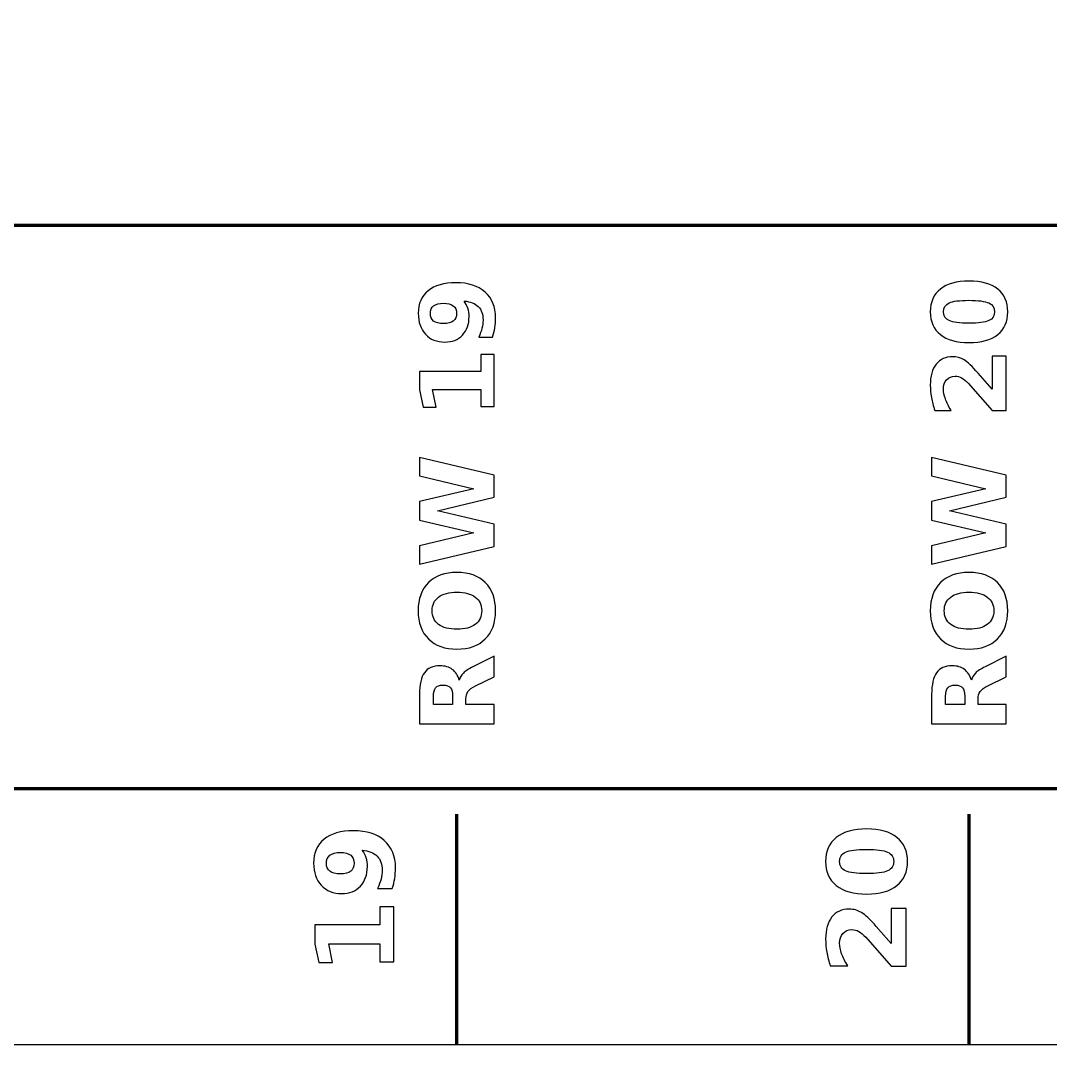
# Model space of a CAD drawing. Header units: centimetres. Extents: x -27.5 to 5.5, y -16.9 to -12.8.
# Drawn here: x -8.659 to -6.648, y -16.85 to -14.85 of the extents above; entities that cross this region are included whole.
import ezdxf

# ---------------------------------------------------------------- set-up
doc = ezdxf.new("R2010")
doc.units = ezdxf.units.CM
doc.header["$MEASUREMENT"] = 0
doc.layers.add('Layer 1', color=7, linetype='Continuous')

msp = doc.modelspace()

# ---------------------------------------------------------------- linework, layer by layer
at = {"layer": 'Layer 1', "color": 7}
msp.add_open_spline([(-27.5, -12.85), (-27.5, -12.85), (5.5, -12.85), (5.5, -12.85), (5.5, -12.85), (5.5, -12.85), (5.5, -16.85), (5.5, -16.85), (5.5, -16.85), (5.5, -16.85), (-27.5, -16.85), (-27.5, -16.85), (-27.5, -16.85), (-27.5, -16.85), (-27.5, -12.85), (-27.5, -12.85)], degree=3, knots=[0, 0, 0, 0, 0.25, 0.25, 0.25, 0.25, 0.5, 0.5, 0.5, 0.5, 0.75, 0.75, 0.75, 0.75, 1, 1, 1, 1], dxfattribs=at)
at = {"layer": 'Layer 1', "color": 250, "lineweight": 100}
msp.add_open_spline([(-26.05684, -16.35), (-26.05684, -16.35), (-26.05684, -15.25), (-26.05684, -15.25), (-26.05684, -15.25), (-26.05684, -15.25), (3.51816, -15.25), (3.51816, -15.25), (3.51816, -15.25), (3.51816, -15.25), (3.51816, -16.35), (3.51816, -16.35), (3.51816, -16.35), (3.51816, -16.35), (-26.05684, -16.35), (-26.05684, -16.35)], degree=3, knots=[0, 0, 0, 0, 0.25, 0.25, 0.25, 0.25, 0.5, 0.5, 0.5, 0.5, 0.75, 0.75, 0.75, 0.75, 1, 1, 1, 1], dxfattribs=at)
at = {"layer": 'Layer 1', "color": 250}
for points, knots in [([(-7.73724, -15.46839), (-7.73724, -15.46839), (-7.76421, -15.46839), (-7.76421, -15.46839), (-7.76421, -15.46839), (-7.76141, -15.46239), (-7.75931, -15.45665), (-7.75791, -15.45119), (-7.75791, -15.45119), (-7.75651, -15.44572), (-7.75581, -15.44032), (-7.75581, -15.43499), (-7.75581, -15.43499), (-7.75581, -15.42379), (-7.75891, -15.41509), (-7.76514, -15.40882), (-7.76514, -15.40882), (-7.77134, -15.40259), (-7.78057, -15.39889), (-7.79281, -15.39779), (-7.79281, -15.39779), (-7.78954, -15.40222), (-7.78711, -15.40692), (-7.78547, -15.41195), (-7.78547, -15.41195), (-7.78384, -15.41695), (-7.78304, -15.42239), (-7.78304, -15.42825), (-7.78304, -15.42825), (-7.78304, -15.44315), (-7.78737, -15.45519), (-7.79607, -15.46432), (-7.79607, -15.46432), (-7.80477, -15.47349), (-7.81621, -15.47805), (-7.83041, -15.47805), (-7.83041, -15.47805), (-7.84611, -15.47805), (-7.85867, -15.47295), (-7.86811, -15.46279), (-7.86811, -15.46279), (-7.87754, -15.45259), (-7.88227, -15.43892), (-7.88227, -15.42182), (-7.88227, -15.42182), (-7.88227, -15.40279), (-7.87587, -15.38809), (-7.86304, -15.37769), (-7.86304, -15.37769), (-7.85021, -15.36725), (-7.83207, -15.36205), (-7.80864, -15.36205), (-7.80864, -15.36205), (-7.78457, -15.36205), (-7.76564, -15.36815), (-7.75187, -15.38032), (-7.75187, -15.38032), (-7.73811, -15.39249), (-7.73121, -15.40919), (-7.73121, -15.43039), (-7.73121, -15.43039), (-7.73121, -15.43725), (-7.73171, -15.44379), (-7.73271, -15.45002), (-7.73271, -15.45002), (-7.73371, -15.45629), (-7.73524, -15.46239), (-7.73724, -15.46839)], [0, 0, 0, 0, 0.0588235, 0.0588235, 0.0588235, 0.0588235, 0.1176471, 0.1176471, 0.1176471, 0.1176471, 0.1764706, 0.1764706, 0.1764706, 0.1764706, 0.2352941, 0.2352941, 0.2352941, 0.2352941, 0.2941176, 0.2941176, 0.2941176, 0.2941176, 0.3529412, 0.3529412, 0.3529412, 0.3529412, 0.4117647, 0.4117647, 0.4117647, 0.4117647, 0.4705882, 0.4705882, 0.4705882, 0.4705882, 0.5294118, 0.5294118, 0.5294118, 0.5294118, 0.5882353, 0.5882353, 0.5882353, 0.5882353, 0.6470588, 0.6470588, 0.6470588, 0.6470588, 0.7058824, 0.7058824, 0.7058824, 0.7058824, 0.7647059, 0.7647059, 0.7647059, 0.7647059, 0.8235294, 0.8235294, 0.8235294, 0.8235294, 0.8823529, 0.8823529, 0.8823529, 0.8823529, 0.9411765, 0.9411765, 0.9411765, 0.9411765, 1, 1, 1, 1]), ([(-6.80681, -15.35882), (-6.78264, -15.35882), (-6.76401, -15.36402), (-6.75087, -15.37445), (-6.75087, -15.37445), (-6.73777, -15.38485), (-6.73121, -15.39965), (-6.73121, -15.41879), (-6.73121, -15.41879), (-6.73121, -15.43799), (-6.73777, -15.45282), (-6.75087, -15.46322), (-6.75087, -15.46322), (-6.76401, -15.47365), (-6.78264, -15.47885), (-6.80681, -15.47885), (-6.80681, -15.47885), (-6.83101, -15.47885), (-6.84967, -15.47365), (-6.86281, -15.46322), (-6.86281, -15.46322), (-6.87591, -15.45282), (-6.88247, -15.43799), (-6.88247, -15.41879), (-6.88247, -15.41879), (-6.88247, -15.39965), (-6.87591, -15.38485), (-6.86281, -15.37445), (-6.86281, -15.37445), (-6.84967, -15.36402), (-6.83101, -15.35882), (-6.80681, -15.35882)], [0, 0, 0, 0, 0.125, 0.125, 0.125, 0.125, 0.25, 0.25, 0.25, 0.25, 0.375, 0.375, 0.375, 0.375, 0.5, 0.5, 0.5, 0.5, 0.625, 0.625, 0.625, 0.625, 0.75, 0.75, 0.75, 0.75, 0.875, 0.875, 0.875, 0.875, 1, 1, 1, 1]), ([(-7.80744, -15.42199), (-7.80744, -15.41542), (-7.80957, -15.41049), (-7.81384, -15.40715), (-7.81384, -15.40715), (-7.81811, -15.40385), (-7.82451, -15.40219), (-7.83304, -15.40219), (-7.83304, -15.40219), (-7.84151, -15.40219), (-7.84791, -15.40385), (-7.85221, -15.40715), (-7.85221, -15.40715), (-7.85651, -15.41049), (-7.85864, -15.41542), (-7.85864, -15.42199), (-7.85864, -15.42199), (-7.85864, -15.42859), (-7.85651, -15.43352), (-7.85221, -15.43685), (-7.85221, -15.43685), (-7.84791, -15.44015), (-7.84151, -15.44182), (-7.83304, -15.44182), (-7.83304, -15.44182), (-7.82451, -15.44182), (-7.81811, -15.44015), (-7.81384, -15.43685), (-7.81384, -15.43685), (-7.80957, -15.43352), (-7.80744, -15.42859), (-7.80744, -15.42199)], [0, 0, 0, 0, 0.125, 0.125, 0.125, 0.125, 0.25, 0.25, 0.25, 0.25, 0.375, 0.375, 0.375, 0.375, 0.5, 0.5, 0.5, 0.5, 0.625, 0.625, 0.625, 0.625, 0.75, 0.75, 0.75, 0.75, 0.875, 0.875, 0.875, 0.875, 1, 1, 1, 1]), ([(-6.80707, -15.39642), (-6.82531, -15.39642), (-6.83814, -15.39812), (-6.84561, -15.40155), (-6.84561, -15.40155), (-6.85304, -15.40495), (-6.85677, -15.41072), (-6.85677, -15.41879), (-6.85677, -15.41879), (-6.85677, -15.42685), (-6.85304, -15.43262), (-6.84561, -15.43609), (-6.84561, -15.43609), (-6.83814, -15.43952), (-6.82531, -15.44125), (-6.80707, -15.44125), (-6.80707, -15.44125), (-6.78867, -15.44125), (-6.77567, -15.43952), (-6.76814, -15.43609), (-6.76814, -15.43609), (-6.76057, -15.43262), (-6.75681, -15.42685), (-6.75681, -15.41879), (-6.75681, -15.41879), (-6.75681, -15.41079), (-6.76057, -15.40505), (-6.76814, -15.40159), (-6.76814, -15.40159), (-6.77567, -15.39815), (-6.78867, -15.39642), (-6.80707, -15.39642)], [0, 0, 0, 0, 0.125, 0.125, 0.125, 0.125, 0.25, 0.25, 0.25, 0.25, 0.375, 0.375, 0.375, 0.375, 0.5, 0.5, 0.5, 0.5, 0.625, 0.625, 0.625, 0.625, 0.75, 0.75, 0.75, 0.75, 0.875, 0.875, 0.875, 0.875, 1, 1, 1, 1]), ([(-7.76001, -15.60416), (-7.76001, -15.60416), (-7.76001, -15.57096), (-7.76001, -15.57096), (-7.76001, -15.57096), (-7.76001, -15.57096), (-7.85424, -15.57096), (-7.85424, -15.57096), (-7.85424, -15.57096), (-7.85424, -15.57096), (-7.84721, -15.60502), (-7.84721, -15.60502), (-7.84721, -15.60502), (-7.84721, -15.60502), (-7.87281, -15.60502), (-7.87281, -15.60502), (-7.87281, -15.60502), (-7.87281, -15.60502), (-7.87984, -15.57116), (-7.87984, -15.57116), (-7.87984, -15.57116), (-7.87984, -15.57116), (-7.87984, -15.53542), (-7.87984, -15.53542), (-7.87984, -15.53542), (-7.87984, -15.53542), (-7.76001, -15.53542), (-7.76001, -15.53542), (-7.76001, -15.53542), (-7.76001, -15.53542), (-7.76001, -15.50222), (-7.76001, -15.50222), (-7.76001, -15.50222), (-7.76001, -15.50222), (-7.73404, -15.50222), (-7.73404, -15.50222), (-7.73404, -15.50222), (-7.73404, -15.50222), (-7.73404, -15.60416), (-7.73404, -15.60416), (-7.73404, -15.60416), (-7.73404, -15.60416), (-7.76001, -15.60416), (-7.76001, -15.60416)], [0, 0, 0, 0, 0.0909091, 0.0909091, 0.0909091, 0.0909091, 0.1818182, 0.1818182, 0.1818182, 0.1818182, 0.2727273, 0.2727273, 0.2727273, 0.2727273, 0.3636364, 0.3636364, 0.3636364, 0.3636364, 0.4545455, 0.4545455, 0.4545455, 0.4545455, 0.5454545, 0.5454545, 0.5454545, 0.5454545, 0.6363636, 0.6363636, 0.6363636, 0.6363636, 0.7272727, 0.7272727, 0.7272727, 0.7272727, 0.8181818, 0.8181818, 0.8181818, 0.8181818, 0.9090909, 0.9090909, 0.9090909, 0.9090909, 1, 1, 1, 1]), ([(-6.76167, -15.56996), (-6.76167, -15.56996), (-6.76167, -15.50579), (-6.76167, -15.50579), (-6.76167, -15.50579), (-6.76167, -15.50579), (-6.73404, -15.50579), (-6.73404, -15.50579), (-6.73404, -15.50579), (-6.73404, -15.50579), (-6.73404, -15.61176), (-6.73404, -15.61176), (-6.73404, -15.61176), (-6.73404, -15.61176), (-6.76167, -15.61176), (-6.76167, -15.61176), (-6.76167, -15.61176), (-6.76167, -15.61176), (-6.80864, -15.55852), (-6.80864, -15.55852), (-6.80864, -15.55852), (-6.81294, -15.55376), (-6.81714, -15.55026), (-6.82124, -15.54799), (-6.82124, -15.54799), (-6.82534, -15.54569), (-6.82961, -15.54456), (-6.83404, -15.54456), (-6.83404, -15.54456), (-6.84087, -15.54456), (-6.84637, -15.54686), (-6.85054, -15.55146), (-6.85054, -15.55146), (-6.85471, -15.55602), (-6.85677, -15.56212), (-6.85677, -15.56976), (-6.85677, -15.56976), (-6.85677, -15.57562), (-6.85551, -15.58202), (-6.85301, -15.58899), (-6.85301, -15.58899), (-6.85051, -15.59596), (-6.84677, -15.60342), (-6.84184, -15.61136), (-6.84184, -15.61136), (-6.84184, -15.61136), (-6.87387, -15.61136), (-6.87387, -15.61136), (-6.87387, -15.61136), (-6.87667, -15.60289), (-6.87881, -15.59452), (-6.88027, -15.58626), (-6.88027, -15.58626), (-6.88174, -15.57799), (-6.88247, -15.56989), (-6.88247, -15.56192), (-6.88247, -15.56192), (-6.88247, -15.54449), (-6.87864, -15.53092), (-6.87094, -15.52126), (-6.87094, -15.52126), (-6.86327, -15.51159), (-6.85257, -15.50676), (-6.83881, -15.50676), (-6.83881, -15.50676), (-6.83087, -15.50676), (-6.82347, -15.50882), (-6.81661, -15.51292), (-6.81661, -15.51292), (-6.80974, -15.51702), (-6.80054, -15.52566), (-6.78901, -15.53879), (-6.78901, -15.53879), (-6.78901, -15.53879), (-6.76167, -15.56996), (-6.76167, -15.56996)], [0, 0, 0, 0, 0.0526316, 0.0526316, 0.0526316, 0.0526316, 0.1052632, 0.1052632, 0.1052632, 0.1052632, 0.1578947, 0.1578947, 0.1578947, 0.1578947, 0.2105263, 0.2105263, 0.2105263, 0.2105263, 0.2631579, 0.2631579, 0.2631579, 0.2631579, 0.3157895, 0.3157895, 0.3157895, 0.3157895, 0.3684211, 0.3684211, 0.3684211, 0.3684211, 0.4210526, 0.4210526, 0.4210526, 0.4210526, 0.4736842, 0.4736842, 0.4736842, 0.4736842, 0.5263158, 0.5263158, 0.5263158, 0.5263158, 0.5789474, 0.5789474, 0.5789474, 0.5789474, 0.6315789, 0.6315789, 0.6315789, 0.6315789, 0.6842105, 0.6842105, 0.6842105, 0.6842105, 0.7368421, 0.7368421, 0.7368421, 0.7368421, 0.7894737, 0.7894737, 0.7894737, 0.7894737, 0.8421053, 0.8421053, 0.8421053, 0.8421053, 0.8947368, 0.8947368, 0.8947368, 0.8947368, 0.9473684, 0.9473684, 0.9473684, 0.9473684, 1, 1, 1, 1]), ([(-7.87984, -15.91185), (-7.87984, -15.91185), (-7.87984, -15.87582), (-7.87984, -15.87582), (-7.87984, -15.87582), (-7.87984, -15.87582), (-7.77387, -15.85062), (-7.77387, -15.85062), (-7.77387, -15.85062), (-7.77387, -15.85062), (-7.87984, -15.82562), (-7.87984, -15.82562), (-7.87984, -15.82562), (-7.87984, -15.82562), (-7.87984, -15.78939), (-7.87984, -15.78939), (-7.87984, -15.78939), (-7.87984, -15.78939), (-7.77387, -15.76439), (-7.77387, -15.76439), (-7.77387, -15.76439), (-7.77387, -15.76439), (-7.87984, -15.73919), (-7.87984, -15.73919), (-7.87984, -15.73919), (-7.87984, -15.73919), (-7.87984, -15.70345), (-7.87984, -15.70345), (-7.87984, -15.70345), (-7.87984, -15.70345), (-7.73404, -15.73782), (-7.73404, -15.73782), (-7.73404, -15.73782), (-7.73404, -15.73782), (-7.73404, -15.78119), (-7.73404, -15.78119), (-7.73404, -15.78119), (-7.73404, -15.78119), (-7.84487, -15.80765), (-7.84487, -15.80765), (-7.84487, -15.80765), (-7.84487, -15.80765), (-7.73404, -15.83382), (-7.73404, -15.83382), (-7.73404, -15.83382), (-7.73404, -15.83382), (-7.73404, -15.87719), (-7.73404, -15.87719), (-7.73404, -15.87719), (-7.73404, -15.87719), (-7.87984, -15.91185), (-7.87984, -15.91185)], [0, 0, 0, 0, 0.0769231, 0.0769231, 0.0769231, 0.0769231, 0.1538462, 0.1538462, 0.1538462, 0.1538462, 0.2307692, 0.2307692, 0.2307692, 0.2307692, 0.3076923, 0.3076923, 0.3076923, 0.3076923, 0.3846154, 0.3846154, 0.3846154, 0.3846154, 0.4615385, 0.4615385, 0.4615385, 0.4615385, 0.5384615, 0.5384615, 0.5384615, 0.5384615, 0.6153846, 0.6153846, 0.6153846, 0.6153846, 0.6923077, 0.6923077, 0.6923077, 0.6923077, 0.7692308, 0.7692308, 0.7692308, 0.7692308, 0.8461538, 0.8461538, 0.8461538, 0.8461538, 0.9230769, 0.9230769, 0.9230769, 0.9230769, 1, 1, 1, 1]), ([(-6.87984, -15.91185), (-6.87984, -15.91185), (-6.87984, -15.87582), (-6.87984, -15.87582), (-6.87984, -15.87582), (-6.87984, -15.87582), (-6.77387, -15.85062), (-6.77387, -15.85062), (-6.77387, -15.85062), (-6.77387, -15.85062), (-6.87984, -15.82562), (-6.87984, -15.82562), (-6.87984, -15.82562), (-6.87984, -15.82562), (-6.87984, -15.78939), (-6.87984, -15.78939), (-6.87984, -15.78939), (-6.87984, -15.78939), (-6.77387, -15.76439), (-6.77387, -15.76439), (-6.77387, -15.76439), (-6.77387, -15.76439), (-6.87984, -15.73919), (-6.87984, -15.73919), (-6.87984, -15.73919), (-6.87984, -15.73919), (-6.87984, -15.70345), (-6.87984, -15.70345), (-6.87984, -15.70345), (-6.87984, -15.70345), (-6.73404, -15.73782), (-6.73404, -15.73782), (-6.73404, -15.73782), (-6.73404, -15.73782), (-6.73404, -15.78119), (-6.73404, -15.78119), (-6.73404, -15.78119), (-6.73404, -15.78119), (-6.84487, -15.80765), (-6.84487, -15.80765), (-6.84487, -15.80765), (-6.84487, -15.80765), (-6.73404, -15.83382), (-6.73404, -15.83382), (-6.73404, -15.83382), (-6.73404, -15.83382), (-6.73404, -15.87719), (-6.73404, -15.87719), (-6.73404, -15.87719), (-6.73404, -15.87719), (-6.87984, -15.91185), (-6.87984, -15.91185)], [0, 0, 0, 0, 0.0769231, 0.0769231, 0.0769231, 0.0769231, 0.1538462, 0.1538462, 0.1538462, 0.1538462, 0.2307692, 0.2307692, 0.2307692, 0.2307692, 0.3076923, 0.3076923, 0.3076923, 0.3076923, 0.3846154, 0.3846154, 0.3846154, 0.3846154, 0.4615385, 0.4615385, 0.4615385, 0.4615385, 0.5384615, 0.5384615, 0.5384615, 0.5384615, 0.6153846, 0.6153846, 0.6153846, 0.6153846, 0.6923077, 0.6923077, 0.6923077, 0.6923077, 0.7692308, 0.7692308, 0.7692308, 0.7692308, 0.8461538, 0.8461538, 0.8461538, 0.8461538, 0.9230769, 0.9230769, 0.9230769, 0.9230769, 1, 1, 1, 1]), ([(-7.88247, -16.00288), (-7.88247, -15.97945), (-7.87577, -15.96108), (-7.86234, -15.94782), (-7.86234, -15.94782), (-7.84894, -15.93452), (-7.83041, -15.92788), (-7.80681, -15.92788), (-7.80681, -15.92788), (-7.78324, -15.92788), (-7.76474, -15.93452), (-7.75134, -15.94782), (-7.75134, -15.94782), (-7.73791, -15.96108), (-7.73121, -15.97945), (-7.73121, -16.00288), (-7.73121, -16.00288), (-7.73121, -16.02625), (-7.73791, -16.04458), (-7.75134, -16.05792), (-7.75134, -16.05792), (-7.76474, -16.07122), (-7.78324, -16.07788), (-7.80681, -16.07788), (-7.80681, -16.07788), (-7.83041, -16.07788), (-7.84894, -16.07122), (-7.86234, -16.05792), (-7.86234, -16.05792), (-7.87577, -16.04458), (-7.88247, -16.02625), (-7.88247, -16.00288)], [0, 0, 0, 0, 0.125, 0.125, 0.125, 0.125, 0.25, 0.25, 0.25, 0.25, 0.375, 0.375, 0.375, 0.375, 0.5, 0.5, 0.5, 0.5, 0.625, 0.625, 0.625, 0.625, 0.75, 0.75, 0.75, 0.75, 0.875, 0.875, 0.875, 0.875, 1, 1, 1, 1]), ([(-6.88247, -16.00288), (-6.88247, -15.97945), (-6.87577, -15.96108), (-6.86234, -15.94782), (-6.86234, -15.94782), (-6.84894, -15.93452), (-6.83041, -15.92788), (-6.80681, -15.92788), (-6.80681, -15.92788), (-6.78324, -15.92788), (-6.76474, -15.93452), (-6.75134, -15.94782), (-6.75134, -15.94782), (-6.73791, -15.96108), (-6.73121, -15.97945), (-6.73121, -16.00288), (-6.73121, -16.00288), (-6.73121, -16.02625), (-6.73791, -16.04458), (-6.75134, -16.05792), (-6.75134, -16.05792), (-6.76474, -16.07122), (-6.78324, -16.07788), (-6.80681, -16.07788), (-6.80681, -16.07788), (-6.83041, -16.07788), (-6.84894, -16.07122), (-6.86234, -16.05792), (-6.86234, -16.05792), (-6.87577, -16.04458), (-6.88247, -16.02625), (-6.88247, -16.00288)], [0, 0, 0, 0, 0.125, 0.125, 0.125, 0.125, 0.25, 0.25, 0.25, 0.25, 0.375, 0.375, 0.375, 0.375, 0.5, 0.5, 0.5, 0.5, 0.625, 0.625, 0.625, 0.625, 0.75, 0.75, 0.75, 0.75, 0.875, 0.875, 0.875, 0.875, 1, 1, 1, 1]), ([(-7.85524, -16.00288), (-7.85524, -16.01435), (-7.85101, -16.02322), (-7.84254, -16.02955), (-7.84254, -16.02955), (-7.83407, -16.03585), (-7.82217, -16.03902), (-7.80681, -16.03902), (-7.80681, -16.03902), (-7.79147, -16.03902), (-7.77961, -16.03585), (-7.77114, -16.02955), (-7.77114, -16.02955), (-7.76267, -16.02322), (-7.75844, -16.01435), (-7.75844, -16.00288), (-7.75844, -16.00288), (-7.75844, -15.99135), (-7.76267, -15.98245), (-7.77114, -15.97612), (-7.77114, -15.97612), (-7.77961, -15.96982), (-7.79147, -15.96665), (-7.80681, -15.96665), (-7.80681, -15.96665), (-7.82217, -15.96665), (-7.83407, -15.96982), (-7.84254, -15.97612), (-7.84254, -15.97612), (-7.85101, -15.98245), (-7.85524, -15.99135), (-7.85524, -16.00288)], [0, 0, 0, 0, 0.125, 0.125, 0.125, 0.125, 0.25, 0.25, 0.25, 0.25, 0.375, 0.375, 0.375, 0.375, 0.5, 0.5, 0.5, 0.5, 0.625, 0.625, 0.625, 0.625, 0.75, 0.75, 0.75, 0.75, 0.875, 0.875, 0.875, 0.875, 1, 1, 1, 1]), ([(-6.85524, -16.00288), (-6.85524, -16.01435), (-6.85101, -16.02322), (-6.84254, -16.02955), (-6.84254, -16.02955), (-6.83407, -16.03585), (-6.82217, -16.03902), (-6.80681, -16.03902), (-6.80681, -16.03902), (-6.79147, -16.03902), (-6.77961, -16.03585), (-6.77114, -16.02955), (-6.77114, -16.02955), (-6.76267, -16.02322), (-6.75844, -16.01435), (-6.75844, -16.00288), (-6.75844, -16.00288), (-6.75844, -15.99135), (-6.76267, -15.98245), (-6.77114, -15.97612), (-6.77114, -15.97612), (-6.77961, -15.96982), (-6.79147, -15.96665), (-6.80681, -15.96665), (-6.80681, -15.96665), (-6.82217, -15.96665), (-6.83407, -15.96982), (-6.84254, -15.97612), (-6.84254, -15.97612), (-6.85101, -15.98245), (-6.85524, -15.99135), (-6.85524, -16.00288)], [0, 0, 0, 0, 0.125, 0.125, 0.125, 0.125, 0.25, 0.25, 0.25, 0.25, 0.375, 0.375, 0.375, 0.375, 0.5, 0.5, 0.5, 0.5, 0.625, 0.625, 0.625, 0.625, 0.75, 0.75, 0.75, 0.75, 0.875, 0.875, 0.875, 0.875, 1, 1, 1, 1]), ([(-7.78921, -16.18588), (-7.78921, -16.18588), (-7.73404, -16.18588), (-7.73404, -16.18588), (-7.73404, -16.18588), (-7.73404, -16.18588), (-7.73404, -16.22348), (-7.73404, -16.22348), (-7.73404, -16.22348), (-7.73404, -16.22348), (-7.87984, -16.22348), (-7.87984, -16.22348), (-7.87984, -16.22348), (-7.87984, -16.22348), (-7.87984, -16.16605), (-7.87984, -16.16605), (-7.87984, -16.16605), (-7.87984, -16.14685), (-7.87661, -16.13275), (-7.87017, -16.12382), (-7.87017, -16.12382), (-7.86374, -16.11485), (-7.85354, -16.11038), (-7.83961, -16.11038), (-7.83961, -16.11038), (-7.82997, -16.11038), (-7.82204, -16.11272), (-7.81587, -16.11735), (-7.81587, -16.11735), (-7.80967, -16.12202), (-7.80511, -16.12905), (-7.80217, -16.13842), (-7.80217, -16.13842), (-7.80101, -16.13328), (-7.79837, -16.12865), (-7.79424, -16.12458), (-7.79424, -16.12458), (-7.79011, -16.12052), (-7.78384, -16.11642), (-7.77544, -16.11225), (-7.77544, -16.11225), (-7.77544, -16.11225), (-7.73404, -16.09182), (-7.73404, -16.09182), (-7.73404, -16.09182), (-7.73404, -16.09182), (-7.73404, -16.13188), (-7.73404, -16.13188), (-7.73404, -16.13188), (-7.73404, -16.13188), (-7.77027, -16.14965), (-7.77027, -16.14965), (-7.77027, -16.14965), (-7.77754, -16.15322), (-7.78254, -16.15685), (-7.78521, -16.16055), (-7.78521, -16.16055), (-7.78787, -16.16422), (-7.78921, -16.16912), (-7.78921, -16.17525), (-7.78921, -16.17525), (-7.78921, -16.17525), (-7.78921, -16.18588), (-7.78921, -16.18588)], [0, 0, 0, 0, 0.0625, 0.0625, 0.0625, 0.0625, 0.125, 0.125, 0.125, 0.125, 0.1875, 0.1875, 0.1875, 0.1875, 0.25, 0.25, 0.25, 0.25, 0.3125, 0.3125, 0.3125, 0.3125, 0.375, 0.375, 0.375, 0.375, 0.4375, 0.4375, 0.4375, 0.4375, 0.5, 0.5, 0.5, 0.5, 0.5625, 0.5625, 0.5625, 0.5625, 0.625, 0.625, 0.625, 0.625, 0.6875, 0.6875, 0.6875, 0.6875, 0.75, 0.75, 0.75, 0.75, 0.8125, 0.8125, 0.8125, 0.8125, 0.875, 0.875, 0.875, 0.875, 0.9375, 0.9375, 0.9375, 0.9375, 1, 1, 1, 1]), ([(-6.78921, -16.18588), (-6.78921, -16.18588), (-6.73404, -16.18588), (-6.73404, -16.18588), (-6.73404, -16.18588), (-6.73404, -16.18588), (-6.73404, -16.22348), (-6.73404, -16.22348), (-6.73404, -16.22348), (-6.73404, -16.22348), (-6.87984, -16.22348), (-6.87984, -16.22348), (-6.87984, -16.22348), (-6.87984, -16.22348), (-6.87984, -16.16605), (-6.87984, -16.16605), (-6.87984, -16.16605), (-6.87984, -16.14685), (-6.87661, -16.13275), (-6.87017, -16.12382), (-6.87017, -16.12382), (-6.86374, -16.11485), (-6.85354, -16.11038), (-6.83961, -16.11038), (-6.83961, -16.11038), (-6.82997, -16.11038), (-6.82204, -16.11272), (-6.81587, -16.11735), (-6.81587, -16.11735), (-6.80967, -16.12202), (-6.80511, -16.12905), (-6.80217, -16.13842), (-6.80217, -16.13842), (-6.80101, -16.13328), (-6.79837, -16.12865), (-6.79424, -16.12458), (-6.79424, -16.12458), (-6.79011, -16.12052), (-6.78384, -16.11642), (-6.77544, -16.11225), (-6.77544, -16.11225), (-6.77544, -16.11225), (-6.73404, -16.09182), (-6.73404, -16.09182), (-6.73404, -16.09182), (-6.73404, -16.09182), (-6.73404, -16.13188), (-6.73404, -16.13188), (-6.73404, -16.13188), (-6.73404, -16.13188), (-6.77027, -16.14965), (-6.77027, -16.14965), (-6.77027, -16.14965), (-6.77754, -16.15322), (-6.78254, -16.15685), (-6.78521, -16.16055), (-6.78521, -16.16055), (-6.78787, -16.16422), (-6.78921, -16.16912), (-6.78921, -16.17525), (-6.78921, -16.17525), (-6.78921, -16.17525), (-6.78921, -16.18588), (-6.78921, -16.18588)], [0, 0, 0, 0, 0.0625, 0.0625, 0.0625, 0.0625, 0.125, 0.125, 0.125, 0.125, 0.1875, 0.1875, 0.1875, 0.1875, 0.25, 0.25, 0.25, 0.25, 0.3125, 0.3125, 0.3125, 0.3125, 0.375, 0.375, 0.375, 0.375, 0.4375, 0.4375, 0.4375, 0.4375, 0.5, 0.5, 0.5, 0.5, 0.5625, 0.5625, 0.5625, 0.5625, 0.625, 0.625, 0.625, 0.625, 0.6875, 0.6875, 0.6875, 0.6875, 0.75, 0.75, 0.75, 0.75, 0.8125, 0.8125, 0.8125, 0.8125, 0.875, 0.875, 0.875, 0.875, 0.9375, 0.9375, 0.9375, 0.9375, 1, 1, 1, 1]), ([(-7.81517, -16.17005), (-7.81517, -16.16218), (-7.81664, -16.15652), (-7.81957, -16.15312), (-7.81957, -16.15312), (-7.82251, -16.14968), (-7.82734, -16.14798), (-7.83404, -16.14798), (-7.83404, -16.14798), (-7.84067, -16.14798), (-7.84544, -16.14968), (-7.84831, -16.15312), (-7.84831, -16.15312), (-7.85117, -16.15652), (-7.85261, -16.16218), (-7.85261, -16.17005), (-7.85261, -16.17005), (-7.85261, -16.17005), (-7.85261, -16.18588), (-7.85261, -16.18588), (-7.85261, -16.18588), (-7.85261, -16.18588), (-7.81517, -16.18588), (-7.81517, -16.18588), (-7.81517, -16.18588), (-7.81517, -16.18588), (-7.81517, -16.17005), (-7.81517, -16.17005)], [0, 0, 0, 0, 0.1428571, 0.1428571, 0.1428571, 0.1428571, 0.2857143, 0.2857143, 0.2857143, 0.2857143, 0.4285714, 0.4285714, 0.4285714, 0.4285714, 0.5714286, 0.5714286, 0.5714286, 0.5714286, 0.7142857, 0.7142857, 0.7142857, 0.7142857, 0.8571429, 0.8571429, 0.8571429, 0.8571429, 1, 1, 1, 1]), ([(-6.81517, -16.17005), (-6.81517, -16.16218), (-6.81664, -16.15652), (-6.81957, -16.15312), (-6.81957, -16.15312), (-6.82251, -16.14968), (-6.82734, -16.14798), (-6.83404, -16.14798), (-6.83404, -16.14798), (-6.84067, -16.14798), (-6.84544, -16.14968), (-6.84831, -16.15312), (-6.84831, -16.15312), (-6.85117, -16.15652), (-6.85261, -16.16218), (-6.85261, -16.17005), (-6.85261, -16.17005), (-6.85261, -16.17005), (-6.85261, -16.18588), (-6.85261, -16.18588), (-6.85261, -16.18588), (-6.85261, -16.18588), (-6.81517, -16.18588), (-6.81517, -16.18588), (-6.81517, -16.18588), (-6.81517, -16.18588), (-6.81517, -16.17005), (-6.81517, -16.17005)], [0, 0, 0, 0, 0.1428571, 0.1428571, 0.1428571, 0.1428571, 0.2857143, 0.2857143, 0.2857143, 0.2857143, 0.4285714, 0.4285714, 0.4285714, 0.4285714, 0.5714286, 0.5714286, 0.5714286, 0.5714286, 0.7142857, 0.7142857, 0.7142857, 0.7142857, 0.8571429, 0.8571429, 0.8571429, 0.8571429, 1, 1, 1, 1]), ([(-7.93309, -16.54515), (-7.93309, -16.54515), (-7.96163, -16.54515), (-7.96163, -16.54515), (-7.96163, -16.54515), (-7.95866, -16.5388), (-7.95644, -16.53273), (-7.95496, -16.52694), (-7.95496, -16.52694), (-7.95348, -16.52116), (-7.95274, -16.51544), (-7.95274, -16.5098), (-7.95274, -16.5098), (-7.95274, -16.49795), (-7.95602, -16.48874), (-7.96261, -16.48211), (-7.96261, -16.48211), (-7.96918, -16.47551), (-7.97895, -16.47159), (-7.9919, -16.47043), (-7.9919, -16.47043), (-7.98844, -16.47512), (-7.98586, -16.48009), (-7.98413, -16.48542), (-7.98413, -16.48542), (-7.98241, -16.49071), (-7.98156, -16.49646), (-7.98156, -16.50267), (-7.98156, -16.50267), (-7.98156, -16.51844), (-7.98615, -16.53118), (-7.99535, -16.54084), (-7.99535, -16.54084), (-8.00456, -16.55055), (-8.01666, -16.55538), (-8.03169, -16.55538), (-8.03169, -16.55538), (-8.04831, -16.55538), (-8.06161, -16.54998), (-8.07159, -16.53922), (-8.07159, -16.53922), (-8.08157, -16.52843), (-8.08658, -16.51396), (-8.08658, -16.49586), (-8.08658, -16.49586), (-8.08658, -16.47572), (-8.07981, -16.46016), (-8.06623, -16.44916), (-8.06623, -16.44916), (-8.05264, -16.43811), (-8.03345, -16.43261), (-8.00865, -16.43261), (-8.00865, -16.43261), (-7.98318, -16.43261), (-7.96314, -16.43907), (-7.94857, -16.45194), (-7.94857, -16.45194), (-7.934, -16.46482), (-7.9267, -16.48249), (-7.9267, -16.50493), (-7.9267, -16.50493), (-7.9267, -16.5122), (-7.92723, -16.51911), (-7.92829, -16.52571), (-7.92829, -16.52571), (-7.92935, -16.53234), (-7.93097, -16.5388), (-7.93309, -16.54515)], [0, 0, 0, 0, 0.0588235, 0.0588235, 0.0588235, 0.0588235, 0.1176471, 0.1176471, 0.1176471, 0.1176471, 0.1764706, 0.1764706, 0.1764706, 0.1764706, 0.2352941, 0.2352941, 0.2352941, 0.2352941, 0.2941176, 0.2941176, 0.2941176, 0.2941176, 0.3529412, 0.3529412, 0.3529412, 0.3529412, 0.4117647, 0.4117647, 0.4117647, 0.4117647, 0.4705882, 0.4705882, 0.4705882, 0.4705882, 0.5294118, 0.5294118, 0.5294118, 0.5294118, 0.5882353, 0.5882353, 0.5882353, 0.5882353, 0.6470588, 0.6470588, 0.6470588, 0.6470588, 0.7058824, 0.7058824, 0.7058824, 0.7058824, 0.7647059, 0.7647059, 0.7647059, 0.7647059, 0.8235294, 0.8235294, 0.8235294, 0.8235294, 0.8823529, 0.8823529, 0.8823529, 0.8823529, 0.9411765, 0.9411765, 0.9411765, 0.9411765, 1, 1, 1, 1]), ([(-7.00671, -16.42919), (-6.98114, -16.42919), (-6.96142, -16.43469), (-6.94752, -16.44573), (-6.94752, -16.44573), (-6.93365, -16.45674), (-6.9267, -16.4724), (-6.9267, -16.49265), (-6.9267, -16.49265), (-6.9267, -16.51297), (-6.93365, -16.52867), (-6.94752, -16.53968), (-6.94752, -16.53968), (-6.96142, -16.55072), (-6.98114, -16.55623), (-7.00671, -16.55623), (-7.00671, -16.55623), (-7.03232, -16.55623), (-7.05208, -16.55072), (-7.06598, -16.53968), (-7.06598, -16.53968), (-7.07984, -16.52867), (-7.08679, -16.51297), (-7.08679, -16.49265), (-7.08679, -16.49265), (-7.08679, -16.4724), (-7.07984, -16.45674), (-7.06598, -16.44573), (-7.06598, -16.44573), (-7.05208, -16.43469), (-7.03232, -16.42919), (-7.00671, -16.42919)], [0, 0, 0, 0, 0.125, 0.125, 0.125, 0.125, 0.25, 0.25, 0.25, 0.25, 0.375, 0.375, 0.375, 0.375, 0.5, 0.5, 0.5, 0.5, 0.625, 0.625, 0.625, 0.625, 0.75, 0.75, 0.75, 0.75, 0.875, 0.875, 0.875, 0.875, 1, 1, 1, 1]), ([(-8.00738, -16.49604), (-8.00738, -16.48909), (-8.00964, -16.48387), (-8.01416, -16.48034), (-8.01416, -16.48034), (-8.01867, -16.47685), (-8.02545, -16.47508), (-8.03448, -16.47508), (-8.03448, -16.47508), (-8.04344, -16.47508), (-8.05021, -16.47685), (-8.05476, -16.48034), (-8.05476, -16.48034), (-8.05931, -16.48387), (-8.06157, -16.48909), (-8.06157, -16.49604), (-8.06157, -16.49604), (-8.06157, -16.50303), (-8.05931, -16.50825), (-8.05476, -16.51177), (-8.05476, -16.51177), (-8.05021, -16.51527), (-8.04344, -16.51703), (-8.03448, -16.51703), (-8.03448, -16.51703), (-8.02545, -16.51703), (-8.01867, -16.51527), (-8.01416, -16.51177), (-8.01416, -16.51177), (-8.00964, -16.50825), (-8.00738, -16.50303), (-8.00738, -16.49604)], [0, 0, 0, 0, 0.125, 0.125, 0.125, 0.125, 0.25, 0.25, 0.25, 0.25, 0.375, 0.375, 0.375, 0.375, 0.5, 0.5, 0.5, 0.5, 0.625, 0.625, 0.625, 0.625, 0.75, 0.75, 0.75, 0.75, 0.875, 0.875, 0.875, 0.875, 1, 1, 1, 1]), ([(-7.00699, -16.46898), (-7.02629, -16.46898), (-7.03987, -16.47078), (-7.04778, -16.47441), (-7.04778, -16.47441), (-7.05564, -16.47801), (-7.05959, -16.48412), (-7.05959, -16.49265), (-7.05959, -16.49265), (-7.05959, -16.50119), (-7.05564, -16.50729), (-7.04778, -16.51096), (-7.04778, -16.51096), (-7.03987, -16.5146), (-7.02629, -16.51643), (-7.00699, -16.51643), (-7.00699, -16.51643), (-6.98752, -16.51643), (-6.97376, -16.5146), (-6.96579, -16.51096), (-6.96579, -16.51096), (-6.95778, -16.50729), (-6.9538, -16.50119), (-6.9538, -16.49265), (-6.9538, -16.49265), (-6.9538, -16.48419), (-6.95778, -16.47812), (-6.96579, -16.47445), (-6.96579, -16.47445), (-6.97376, -16.47082), (-6.98752, -16.46898), (-7.00699, -16.46898)], [0, 0, 0, 0, 0.125, 0.125, 0.125, 0.125, 0.25, 0.25, 0.25, 0.25, 0.375, 0.375, 0.375, 0.375, 0.5, 0.5, 0.5, 0.5, 0.625, 0.625, 0.625, 0.625, 0.75, 0.75, 0.75, 0.75, 0.875, 0.875, 0.875, 0.875, 1, 1, 1, 1]), ([(-7.95718, -16.68884), (-7.95718, -16.68884), (-7.95718, -16.6537), (-7.95718, -16.6537), (-7.95718, -16.6537), (-7.95718, -16.6537), (-8.05691, -16.6537), (-8.05691, -16.6537), (-8.05691, -16.6537), (-8.05691, -16.6537), (-8.04947, -16.68976), (-8.04947, -16.68976), (-8.04947, -16.68976), (-8.04947, -16.68976), (-8.07656, -16.68976), (-8.07656, -16.68976), (-8.07656, -16.68976), (-8.07656, -16.68976), (-8.08401, -16.65391), (-8.08401, -16.65391), (-8.08401, -16.65391), (-8.08401, -16.65391), (-8.08401, -16.6161), (-8.08401, -16.6161), (-8.08401, -16.6161), (-8.08401, -16.6161), (-7.95718, -16.6161), (-7.95718, -16.6161), (-7.95718, -16.6161), (-7.95718, -16.6161), (-7.95718, -16.58096), (-7.95718, -16.58096), (-7.95718, -16.58096), (-7.95718, -16.58096), (-7.9297, -16.58096), (-7.9297, -16.58096), (-7.9297, -16.58096), (-7.9297, -16.58096), (-7.9297, -16.68884), (-7.9297, -16.68884), (-7.9297, -16.68884), (-7.9297, -16.68884), (-7.95718, -16.68884), (-7.95718, -16.68884)], [0, 0, 0, 0, 0.0909091, 0.0909091, 0.0909091, 0.0909091, 0.1818182, 0.1818182, 0.1818182, 0.1818182, 0.2727273, 0.2727273, 0.2727273, 0.2727273, 0.3636364, 0.3636364, 0.3636364, 0.3636364, 0.4545455, 0.4545455, 0.4545455, 0.4545455, 0.5454545, 0.5454545, 0.5454545, 0.5454545, 0.6363636, 0.6363636, 0.6363636, 0.6363636, 0.7272727, 0.7272727, 0.7272727, 0.7272727, 0.8181818, 0.8181818, 0.8181818, 0.8181818, 0.9090909, 0.9090909, 0.9090909, 0.9090909, 1, 1, 1, 1]), ([(-6.95895, -16.65264), (-6.95895, -16.65264), (-6.95895, -16.58473), (-6.95895, -16.58473), (-6.95895, -16.58473), (-6.95895, -16.58473), (-6.9297, -16.58473), (-6.9297, -16.58473), (-6.9297, -16.58473), (-6.9297, -16.58473), (-6.9297, -16.69688), (-6.9297, -16.69688), (-6.9297, -16.69688), (-6.9297, -16.69688), (-6.95895, -16.69688), (-6.95895, -16.69688), (-6.95895, -16.69688), (-6.95895, -16.69688), (-7.00865, -16.64054), (-7.00865, -16.64054), (-7.00865, -16.64054), (-7.0132, -16.6355), (-7.01765, -16.63179), (-7.02199, -16.6294), (-7.02199, -16.6294), (-7.02633, -16.62696), (-7.03084, -16.62576), (-7.03553, -16.62576), (-7.03553, -16.62576), (-7.04277, -16.62576), (-7.04859, -16.6282), (-7.053, -16.63306), (-7.053, -16.63306), (-7.05741, -16.6379), (-7.05959, -16.64435), (-7.05959, -16.65243), (-7.05959, -16.65243), (-7.05959, -16.65864), (-7.05825, -16.66541), (-7.05561, -16.67279), (-7.05561, -16.67279), (-7.05296, -16.68016), (-7.04901, -16.68806), (-7.04379, -16.69646), (-7.04379, -16.69646), (-7.04379, -16.69646), (-7.07769, -16.69646), (-7.07769, -16.69646), (-7.07769, -16.69646), (-7.08066, -16.6875), (-7.08291, -16.67864), (-7.08447, -16.66989), (-7.08447, -16.66989), (-7.08602, -16.66115), (-7.08679, -16.65257), (-7.08679, -16.64414), (-7.08679, -16.64414), (-7.08679, -16.62569), (-7.08274, -16.61133), (-7.07459, -16.6011), (-7.07459, -16.6011), (-7.06647, -16.59087), (-7.05515, -16.58576), (-7.04058, -16.58576), (-7.04058, -16.58576), (-7.03218, -16.58576), (-7.02435, -16.58794), (-7.01708, -16.59228), (-7.01708, -16.59228), (-7.00982, -16.59662), (-7.00008, -16.60576), (-6.98787, -16.61966), (-6.98787, -16.61966), (-6.98787, -16.61966), (-6.95895, -16.65264), (-6.95895, -16.65264)], [0, 0, 0, 0, 0.0526316, 0.0526316, 0.0526316, 0.0526316, 0.1052632, 0.1052632, 0.1052632, 0.1052632, 0.1578947, 0.1578947, 0.1578947, 0.1578947, 0.2105263, 0.2105263, 0.2105263, 0.2105263, 0.2631579, 0.2631579, 0.2631579, 0.2631579, 0.3157895, 0.3157895, 0.3157895, 0.3157895, 0.3684211, 0.3684211, 0.3684211, 0.3684211, 0.4210526, 0.4210526, 0.4210526, 0.4210526, 0.4736842, 0.4736842, 0.4736842, 0.4736842, 0.5263158, 0.5263158, 0.5263158, 0.5263158, 0.5789474, 0.5789474, 0.5789474, 0.5789474, 0.6315789, 0.6315789, 0.6315789, 0.6315789, 0.6842105, 0.6842105, 0.6842105, 0.6842105, 0.7368421, 0.7368421, 0.7368421, 0.7368421, 0.7894737, 0.7894737, 0.7894737, 0.7894737, 0.8421053, 0.8421053, 0.8421053, 0.8421053, 0.8947368, 0.8947368, 0.8947368, 0.8947368, 0.9473684, 0.9473684, 0.9473684, 0.9473684, 1, 1, 1, 1])]:
    msp.add_open_spline(points, degree=3, knots=knots, dxfattribs=at)
at = {"layer": 'Layer 1', "color": 250, "lineweight": 106}
for points in [[(-7.80684, -16.85), (-7.80684, -16.85), (-7.80686, -16.40001), (-7.80686, -16.40001)], [(-6.80684, -16.85), (-6.80684, -16.85), (-6.80686, -16.40001), (-6.80686, -16.40001)]]:
    msp.add_open_spline(points, degree=3, dxfattribs=at)

doc.saveas('drawing.dxf')
